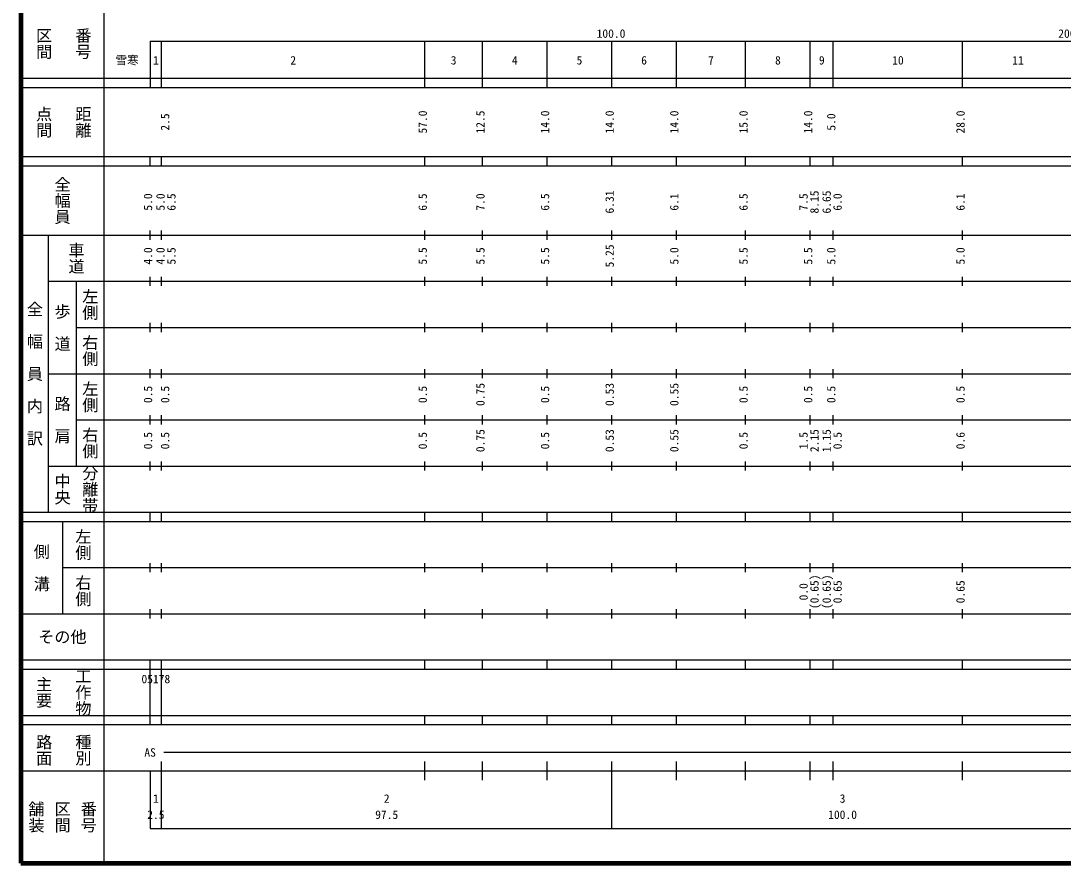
# Model space of a CAD drawing. Units: millimetres on the paper, enlarged 1000 times. Extents: x 40000 to 680000, y 20000 to 380000.
# Drawn here: x 40000 to 265784, y 20000 to 202409 of the extents above; entities that cross this region are included whole.
import ezdxf
from ezdxf.enums import TextEntityAlignment as Align

# ---------------------------------------------------------------- set-up
doc = ezdxf.new("R2010")
doc.units = ezdxf.units.MM
doc.header["$LTSCALE"] = 1000
doc.layers.add('M-TTL', color=2, linetype='Continuous', lineweight=140)
doc.layers.add('M-TTL-BAND', color=7, linetype='Continuous', lineweight=25)
doc.styles.add('@ＭＳ ゴシック', font='')
doc.styles.add('ＭＳ ゴシック', font='')
doc.styles.get('@ＭＳ ゴシック').set_extended_font_data('@MS Gothic')
doc.styles.get('ＭＳ ゴシック').set_extended_font_data('MS Gothic')

msp = doc.modelspace()

# ---------------------------------------------------------------- linework, layer by layer
at = {"layer": 'M-TTL'}
for p, q in [((40000, 380000), (40000, 20000)), ((40000, 20000), (680000, 20000))]:
    msp.add_line(p, q, dxfattribs=at)
at = {"layer": 'M-TTL-BAND'}
for p, q in [((58000, 370000), (58000, 20000)), ((68000, 198000), (579000, 198000)), ((68000, 198000), (68000, 188000)), ((70500, 188000), (70500, 198000)), ((127500, 188000), (127500, 198000)), ((140000, 188000), (140000, 198000)), ((154000, 188000), (154000, 198000)), ((168000, 188000), (168000, 198000)), ((182000, 188000), (182000, 198000)), ((197000, 188000), (197000, 198000)), ((211000, 188000), (211000, 198000)), ((216000, 188000), (216000, 198000)), ((244000, 188000), (244000, 198000)), ((40000, 190000), (579000, 190000)), ((40000, 188000), (579000, 188000)), ((40000, 173000), (579000, 173000)), ((68000, 171000), (68000, 173000)), ((70500, 171000), (70500, 173000)), ((127500, 171000), (127500, 173000)), ((140000, 171000), (140000, 173000)), ((154000, 171000), (154000, 173000)), ((168000, 171000), (168000, 173000)), ((182000, 171000), (182000, 173000)), ((197000, 171000), (197000, 173000)), ((211000, 171000), (211000, 173000)), ((216000, 171000), (216000, 173000)), ((244000, 171000), (244000, 173000)), ((40000, 171000), (579000, 171000)), ((40000, 156000), (579000, 156000)), ((46000, 96000), (46000, 156000)), ((68000, 155000), (68000, 157000)), ((70500, 155000), (70500, 157000)), ((127500, 155000), (127500, 157000)), ((140000, 155000), (140000, 157000)), ((154000, 155000), (154000, 157000)), ((168000, 155000), (168000, 157000)), ((182000, 155000), (182000, 157000)), ((197000, 155000), (197000, 157000)), ((211000, 155000), (211000, 157000)), ((216000, 155000), (216000, 157000)), ((244000, 155000), (244000, 157000)), ((68000, 145000), (68000, 147000)), ((70500, 145000), (70500, 147000)), ((127500, 145000), (127500, 147000)), ((140000, 145000), (140000, 147000)), ((154000, 145000), (154000, 147000)), ((168000, 145000), (168000, 147000)), ((182000, 145000), (182000, 147000)), ((197000, 145000), (197000, 147000)), ((211000, 145000), (211000, 147000)), ((216000, 145000), (216000, 147000)), ((244000, 145000), (244000, 147000)), ((46000, 146000), (579000, 146000)), ((52000, 146000), (52000, 106000)), ((52000, 136000), (579000, 136000)), ((68000, 135000), (68000, 137000)), ((70500, 135000), (70500, 137000)), ((127500, 135000), (127500, 137000)), ((140000, 135000), (140000, 137000)), ((154000, 135000), (154000, 137000)), ((168000, 135000), (168000, 137000)), ((182000, 135000), (182000, 137000)), ((197000, 135000), (197000, 137000)), ((211000, 135000), (211000, 137000)), ((216000, 135000), (216000, 137000)), ((244000, 135000), (244000, 137000)), ((68000, 125000), (68000, 127000)), ((70500, 125000), (70500, 127000)), ((127500, 125000), (127500, 127000)), ((140000, 125000), (140000, 127000)), ((154000, 125000), (154000, 127000)), ((168000, 125000), (168000, 127000)), ((182000, 125000), (182000, 127000)), ((197000, 125000), (197000, 127000)), ((211000, 125000), (211000, 127000)), ((216000, 125000), (216000, 127000)), ((244000, 125000), (244000, 127000)), ((46000, 126000), (579000, 126000)), ((52000, 116000), (579000, 116000)), ((68000, 115000), (68000, 117000)), ((70500, 115000), (70500, 117000)), ((127500, 115000), (127500, 117000)), ((140000, 115000), (140000, 117000)), ((154000, 115000), (154000, 117000)), ((168000, 115000), (168000, 117000)), ((182000, 115000), (182000, 117000)), ((197000, 115000), (197000, 117000)), ((211000, 115000), (211000, 117000)), ((216000, 115000), (216000, 117000)), ((244000, 115000), (244000, 117000)), ((68000, 105000), (68000, 107000)), ((70500, 105000), (70500, 107000)), ((127500, 105000), (127500, 107000)), ((140000, 105000), (140000, 107000)), ((154000, 105000), (154000, 107000)), ((168000, 105000), (168000, 107000)), ((182000, 105000), (182000, 107000)), ((197000, 105000), (197000, 107000)), ((211000, 105000), (211000, 107000)), ((216000, 105000), (216000, 107000)), ((244000, 105000), (244000, 107000)), ((46000, 106000), (579000, 106000)), ((40000, 96000), (579000, 96000)), ((68000, 94000), (68000, 96000)), ((70500, 94000), (70500, 96000)), ((127500, 94000), (127500, 96000)), ((140000, 94000), (140000, 96000)), ((154000, 94000), (154000, 96000)), ((168000, 94000), (168000, 96000)), ((182000, 94000), (182000, 96000)), ((197000, 94000), (197000, 96000)), ((211000, 94000), (211000, 96000)), ((216000, 94000), (216000, 96000)), ((244000, 94000), (244000, 96000)), ((40000, 94000), (579000, 94000)), ((49000, 94000), (49000, 74000)), ((49000, 84000), (579000, 84000)), ((68000, 83000), (68000, 85000)), ((70500, 83000), (70500, 85000)), ((127500, 83000), (127500, 85000)), ((140000, 83000), (140000, 85000)), ((154000, 83000), (154000, 85000)), ((168000, 83000), (168000, 85000)), ((182000, 83000), (182000, 85000)), ((197000, 83000), (197000, 85000)), ((211000, 83000), (211000, 85000)), ((216000, 83000), (216000, 85000)), ((244000, 83000), (244000, 85000)), ((68000, 73000), (68000, 75000)), ((70500, 73000), (70500, 75000)), ((127500, 73000), (127500, 75000)), ((140000, 73000), (140000, 75000)), ((154000, 73000), (154000, 75000)), ((168000, 73000), (168000, 75000)), ((182000, 73000), (182000, 75000)), ((197000, 73000), (197000, 75000)), ((211000, 73000), (211000, 75000)), ((216000, 73000), (216000, 75000)), ((244000, 73000), (244000, 75000)), ((40000, 74000), (579000, 74000)), ((40000, 64000), (579000, 64000)), ((68000, 62000), (68000, 64000)), ((70500, 62000), (70500, 64000)), ((127500, 62000), (127500, 64000)), ((140000, 62000), (140000, 64000)), ((154000, 62000), (154000, 64000)), ((168000, 62000), (168000, 64000)), ((182000, 62000), (182000, 64000)), ((197000, 62000), (197000, 64000)), ((211000, 62000), (211000, 64000)), ((216000, 62000), (216000, 64000)), ((244000, 62000), (244000, 64000)), ((40000, 62000), (579000, 62000)), ((68000, 52000), (68000, 62000)), ((70500, 52000), (70500, 62000)), ((40000, 52000), (579000, 52000)), ((68000, 50000), (68000, 52000)), ((70500, 50000), (70500, 52000)), ((127500, 50000), (127500, 52000)), ((140000, 50000), (140000, 52000)), ((154000, 50000), (154000, 52000)), ((168000, 50000), (168000, 52000)), ((182000, 50000), (182000, 52000)), ((197000, 50000), (197000, 52000)), ((211000, 50000), (211000, 52000)), ((216000, 50000), (216000, 52000)), ((244000, 50000), (244000, 52000)), ((40000, 50000), (579000, 50000)), ((71000, 44000), (565000, 44000)), ((70500, 27500), (70500, 42000)), ((127500, 38000), (127500, 42000)), ((140000, 38000), (140000, 42000)), ((154000, 38000), (154000, 42000)), ((168000, 27500), (168000, 42000)), ((182000, 38000), (182000, 42000)), ((197000, 38000), (197000, 42000)), ((211000, 38000), (211000, 42000)), ((216000, 38000), (216000, 42000)), ((244000, 38000), (244000, 42000)), ((40000, 40000), (579000, 40000)), ((68000, 40000), (68000, 27500)), ((68000, 27500), (579000, 27500))]:
    msp.add_line(p, q, dxfattribs=at)

# ---------------------------------------------------------------- texts
at = {"layer": 'M-TTL-BAND', "style": '@ＭＳ ゴシック'}
for s, p in [('区間', (45000, 197500)), ('番号', (53500, 197500)), ('点間', (45000, 180500)), ('距離', (53500, 180500)), ('全幅員', (49000, 163500)), ('車道', (52000, 151000)), ('左側', (55000, 141000)), ('全\u3000幅\u3000員\u3000内\u3000訳', (43000, 126000)), ('歩\u3000道', (49000, 136000)), ('右側', (55000, 131000)), ('左側', (55000, 121000)), ('路\u3000肩', (49000, 116000)), ('右側', (55000, 111000)), ('中央', (49000, 101000)), ('分離帯', (55000, 101000)), ('左側', (53500, 89000)), ('側\u3000溝', (44500, 84000)), ('右側', (53500, 79000)), ('工作物', (53500, 57000)), ('主要', (45000, 57000)), ('路面', (45000, 44500)), ('種別', (53500, 44500)), ('舗装', (43333, 30000)), ('区間', (49000, 30000)), ('番号', (54667, 30000))]:
    msp.add_text(s, height=2566, rotation=270, dxfattribs=at).set_placement(p, align=Align.MIDDLE_CENTER)
at = {"layer": 'M-TTL-BAND', "style": 'ＭＳ ゴシック'}
for s, p in [('100.0', (167844, 198195)), ('200.0', (267844, 198195)), ('雪寒', (63017, 192405)), ('1', (69250, 192405)), ('2', (99000, 192405)), ('3', (133750, 192405)), ('4', (147000, 192405)), ('5', (161000, 192405)), ('6', (175000, 192405)), ('7', (189500, 192405)), ('8', (204000, 192405)), ('9', (213500, 192405)), ('10', (230000, 192405)), ('11', (256000, 192405)), ('AS', (68000, 42500)), ('1', (69250, 32523)), ('2', (119250, 32523)), ('3', (218000, 32523)), ('2.5', (69250, 29033)), ('97.5', (119250, 29033)), ('100.0', (218000, 29033))]:
    msp.add_text(s, height=1833, dxfattribs=at).set_placement(p, align=Align.BOTTOM_CENTER)
for s, p in [('2.5', (72700, 180500)), ('57.0', (128500, 180500)), ('12.5', (141000, 180500)), ('14.0', (155000, 180500)), ('14.0', (169000, 180500)), ('14.0', (183000, 180500)), ('15.0', (198000, 180500)), ('14.0', (212000, 180500)), ('5.0', (217000, 180500)), ('28.0', (245000, 180500)), ('5.0', (69000, 163174)), ('5.0', (71700, 163174)), ('6.5', (74070, 163174)), ('6.5', (128500, 163174)), ('7.0', (141000, 163174)), ('6.5', (155000, 163174)), ('6.31', (169000, 163174)), ('6.1', (183000, 163174)), ('6.5', (198000, 163174)), ('7.5', (211000, 163174)), ('8.15', (213370, 163174)), ('6.65', (216000, 163174)), ('6.0', (218370, 163174)), ('6.1', (245000, 163174)), ('5.25', (169000, 151500)), ('4.0', (69000, 151500)), ('4.0', (71700, 151500)), ('5.5', (74070, 151500)), ('5.5', (128500, 151500)), ('5.5', (141000, 151500)), ('5.5', (155000, 151500)), ('5.0', (183000, 151500)), ('5.5', (198000, 151500)), ('5.5', (212000, 151500)), ('5.0', (217000, 151500)), ('5.0', (245000, 151500)), ('0.5', (69000, 121500)), ('0.5', (72700, 121500)), ('0.5', (128500, 121500)), ('0.75', (141000, 121500)), ('0.5', (155000, 121500)), ('0.53', (169000, 121500)), ('0.55', (183000, 121500)), ('0.5', (198000, 121500)), ('0.5', (212000, 121500)), ('0.5', (217000, 121500)), ('0.5', (245000, 121500)), ('0.5', (69000, 111500)), ('0.5', (72700, 111500)), ('0.5', (128500, 111500)), ('0.75', (141000, 111500)), ('0.5', (155000, 111500)), ('0.53', (169000, 111500)), ('0.55', (183000, 111500)), ('0.5', (198000, 111500)), ('1.5', (211000, 111500)), ('2.15', (213370, 111500)), ('1.15', (216000, 111500)), ('0.5', (218370, 111500)), ('0.6', (245000, 111500)), ('(0.65)', (213370, 78764)), ('(0.65)', (216000, 78764)), ('0.0', (211000, 78764)), ('0.65', (218370, 78764)), ('0.65', (245000, 78764))]:
    msp.add_text(s, height=1833, rotation=90, dxfattribs=at).set_placement(p, align=Align.BOTTOM_CENTER)
msp.add_text('その他', height=2566, dxfattribs=at).set_placement((49000, 69000), align=Align.MIDDLE_CENTER)
msp.add_text('05178', height=1833, dxfattribs=at).set_placement((66125, 58405), align=Align.BOTTOM_LEFT)

doc.saveas('drawing.dxf')
